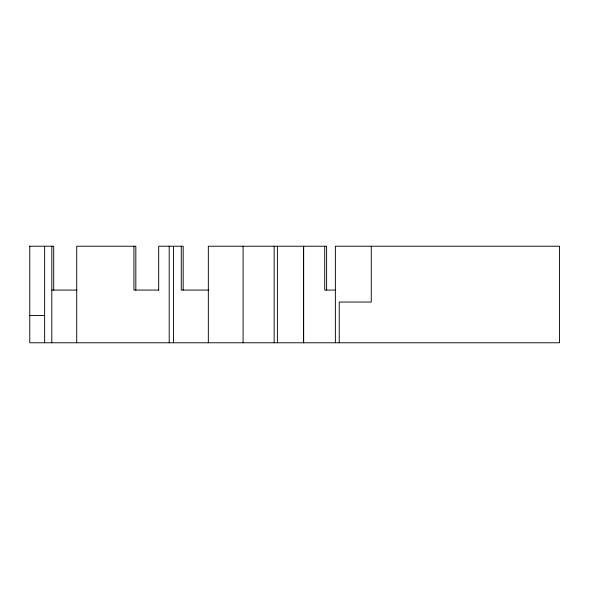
<?xml version="1.0" encoding="UTF-8"?>
<svg xmlns="http://www.w3.org/2000/svg" width="589" height="589" viewBox="0 0 589 589"><rect width="100%" height="100%" fill="white"/><g stroke="black" fill="none" stroke-linecap="round" stroke-linejoin="round"><path stroke-width="0.88" d="M29.45 246.224L53.717 246.224L53.717 290.075M51.81 290.075L76.842 290.075M158.758 290.075L133.924 290.075L133.924 246.224M208.793 290.075L181.265 290.075L181.265 246.224M335.767 290.075L324.723 290.075L324.723 246.224M29.767 315.483L44.639 315.483M371.276 246.224L371.276 302.047L339.235 302.047L339.235 342.776M335.377 342.776L335.377 246.224L559.55 246.224L559.55 342.776L29.767 342.776L29.767 246.224M326.623 290.075L326.623 246.224L208.329 246.224L208.329 342.776M303.666 246.224L303.666 342.776M303.534 246.224L303.534 342.776M277.397 246.224L277.397 342.776M274.157 246.224L274.157 342.776M243.088 246.224L243.088 342.776M183.172 290.075L183.172 246.224L158.684 246.224L158.684 290.075M173.438 246.224L173.438 342.776M169.205 246.224L169.205 342.776M135.823 290.075L135.823 246.224L76.717 246.224L76.717 342.776M51.81 246.224L51.81 342.776M44.639 246.224L44.639 342.776"/></g></svg>
